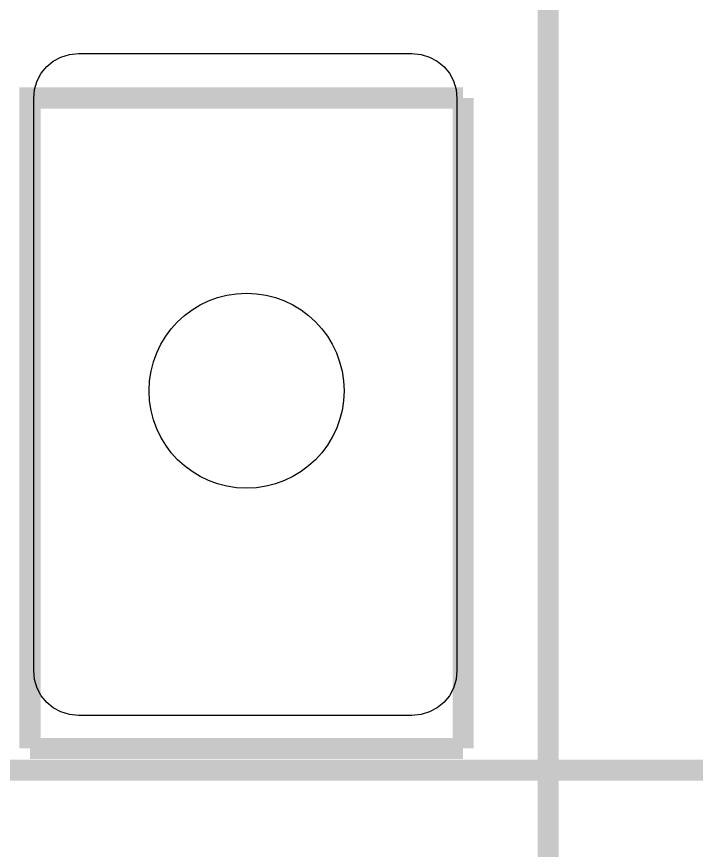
# Model space of a CAD drawing. Header units: inches. Extents: x 15 to 148, y 10 to 111.
# Drawn here: x 142.273 to 142.852, y 99.853 to 100.561 of the extents above; entities that cross this region are included whole.
import ezdxf

# ---------------------------------------------------------------- set-up
doc = ezdxf.new("R2010")
doc.units = ezdxf.units.IN
doc.header["$MEASUREMENT"] = 0
doc.layers.add('BLK_12AWG', color=7, linetype='Continuous')

# ---------------------------------------------------------------- blocks, each defined once
blk = doc.blocks.new('CEGHSD')
at = {"const_width": 0.008}
for points in [[(136.69143, 101.98443), (136.69143, 99.87813)], [(136.69143, 101.98443), (136.69143, 99.87813)], [(136.69143, 101.98443), (136.69143, 99.87813)], [(136.49552, 100.57451), (136.49552, 100.82018), (136.6593, 100.82018)], [(136.49552, 100.57451), (136.49552, 100.82018), (136.6593, 100.82018)], [(136.49552, 100.57451), (136.49552, 100.82018), (136.6593, 100.82018)], [(136.6593, 100.57451), (136.6593, 100.82018)], [(136.6593, 100.57451), (136.6593, 100.82018)], [(136.6593, 100.57451), (136.6593, 100.82018)], [(136.49552, 100.57451), (136.6593, 100.57451)], [(136.49552, 100.57451), (136.6593, 100.57451)], [(136.49552, 100.57451), (136.6593, 100.57451)], [(136.40544, 100.56632), (137.03599, 100.56632)], [(136.40544, 100.56632), (137.03599, 100.56632)], [(136.40544, 100.56632), (137.03599, 100.56632)]]:
    blk.add_lwpolyline(points, dxfattribs=at)
blk.add_lwpolyline([(136.49694, 100.60399), (136.49694, 100.81999), (136.49727, 100.82347), (136.49825, 100.82668), (136.49979, 100.82957), (136.50185, 100.83208), (136.50435, 100.83414), (136.50725, 100.83568), (136.51046, 100.83666), (136.51394, 100.83699), (136.63994, 100.83699), (136.64341, 100.83666), (136.64663, 100.83568), (136.64952, 100.83414), (136.65202, 100.83208), (136.65408, 100.82957), (136.65562, 100.82668), (136.6566, 100.82347), (136.65694, 100.81999), (136.65694, 100.60399), (136.6566, 100.60052), (136.65562, 100.5973), (136.65408, 100.59441), (136.65202, 100.59191), (136.64952, 100.58985), (136.64663, 100.5883), (136.64341, 100.58733), (136.63994, 100.58699), (136.51394, 100.58699), (136.51046, 100.58733), (136.50725, 100.5883), (136.50435, 100.58985), (136.50185, 100.59191), (136.49979, 100.59441), (136.49825, 100.5973), (136.49727, 100.60052), (136.49694, 100.60399)], close=True)
blk.add_circle((136.57741, 100.70963), 0.03685)
blk.add_circle((136.57741, 100.70963), 0.03685)
blk.add_circle((136.57741, 100.70963), 0.03685)

msp = doc.modelspace()

# ---------------------------------------------------------------- block references
at = {"layer": 'BLK_12AWG', "xscale": 2.25, "yscale": 2.25, "zscale": 2.25}
msp.add_blockref('CEGHSD', (-164.83027, -126.3532), dxfattribs=at)

doc.saveas('drawing.dxf')
